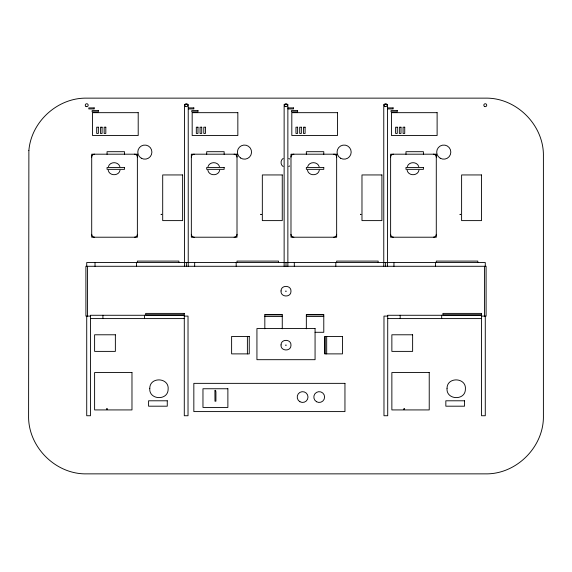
<?xml version="1.0" encoding="UTF-8"?>
<svg xmlns="http://www.w3.org/2000/svg" width="572" height="572" viewBox="0 0 572 572"><rect width="100%" height="100%" fill="white"/><g stroke="black" fill="none" stroke-linecap="round" stroke-linejoin="round"><path stroke-width="0.86" d="M120.049 170.199C118.904 176.212 109.338 176.212 108.194 170.199M418.969 170.199C417.825 176.212 408.258 176.212 407.114 170.199M219.691 170.199C218.54 176.226 208.98 176.226 207.836 170.199M319.326 170.199C318.182 176.226 308.623 176.226 307.471 170.199M108.373 166.659C109.938 161.375 118.304 161.375 119.877 166.659M407.285 166.659C408.858 161.375 417.224 161.375 418.79 166.659M208.008 166.659C209.581 161.361 217.946 161.361 219.512 166.659M307.65 166.659C309.216 161.361 317.582 161.361 319.155 166.659M289.611 165.923L288.867 166.559M283.133 158.415C280.351 160.217 280.351 164.757 283.133 166.559M264.829 314.85L282.261 314.85M306.342 314.85L323.781 314.85M90.462 316.101L85.914 316.101L85.893 266.28L486.086 266.28L486.107 316.101L481.538 316.101M184.284 316.101L188.024 316.101L188.024 415.737L184.284 415.737L184.284 315.272L90.462 315.272L90.462 415.737L86.722 415.737L86.722 316.101M387.716 316.101L383.976 316.101L383.976 415.737L387.716 415.737L387.716 315.272L481.538 315.272L481.538 415.737L485.278 415.737L485.278 316.101M264.829 316.516L282.261 316.516M306.342 316.516L323.781 316.516M90.462 318.59L184.284 318.59M387.716 318.59L481.538 318.59M315.065 332.289L323.781 332.289L323.781 314.643L306.342 314.643L306.342 328.8M288.867 158.415L289.611 159.052M485.278 266.28L485.278 262.541L86.722 262.541L86.722 266.28M484.448 266.28L484.448 316.101M477.806 262.541L477.806 261.089L436.286 261.089L436.286 262.541M441.684 315.272L441.684 318.59M435.456 262.541L435.456 266.28M423.416 154.311L423.416 151.694L405.984 151.694L405.984 154.311M400.171 315.272L400.171 318.59M393.944 262.541L393.944 266.28M387.509 266.28L387.509 104.369L383.769 104.369L383.769 266.28M385.635 262.541L385.635 266.28M378.163 262.541L378.163 261.089L336.651 261.089L336.651 262.541M335.821 262.541L335.821 266.28M326.683 336.443L326.683 353.882M325.025 336.443L325.025 353.882M323.781 154.311L323.781 151.694L306.342 151.694L306.342 154.311M294.301 262.541L294.301 266.28M287.866 266.28L287.866 104.369L284.134 104.369L284.134 266.28M286 262.541L286 266.28M282.261 328.8L282.261 314.643L264.829 314.643L264.829 328.8M278.528 262.541L278.528 261.089L237.008 261.089L237.008 262.541M247.39 336.443L247.39 353.882M236.179 262.541L236.179 266.28M224.138 154.311L224.138 151.694L206.707 151.694L206.707 154.311M215.923 391.598L215.923 401.208L214.972 401.208L214.922 391.598M194.666 262.541L194.666 266.28M188.231 266.28L188.231 104.369L184.491 104.369L184.491 266.28M186.365 262.541L186.365 266.28M178.886 262.541L178.886 261.089L137.373 261.089L137.373 262.541M144.43 315.272L144.43 318.59M136.544 262.541L136.544 266.28M124.503 154.311L124.503 151.694L107.064 151.694L107.064 154.311M102.917 315.272L102.917 318.59M95.023 262.541L95.023 266.28M87.552 266.28L87.552 316.101M393.529 237.216A2.903 2.903 0 0 1 390.619 234.313M436.286 234.313A2.903 2.903 0 0 1 433.383 237.216M433.383 154.19A2.903 2.903 0 0 1 436.286 157.093M390.619 157.093A2.903 2.903 0 0 1 393.529 154.19M293.886 237.216A2.903 2.903 0 0 1 290.984 234.313M336.651 234.313A2.903 2.903 0 0 1 333.741 237.216M333.741 154.19A2.903 2.903 0 0 1 336.651 157.093M290.984 157.093A2.903 2.903 0 0 1 293.886 154.19M194.251 237.216A2.903 2.903 0 0 1 191.341 234.313M237.008 234.313A2.903 2.903 0 0 1 234.105 237.216M234.105 154.19A2.903 2.903 0 0 1 237.008 157.093M191.341 157.093A2.903 2.903 0 0 1 194.251 154.19M94.609 237.216A2.903 2.903 0 0 1 91.706 234.313M137.373 234.313A2.903 2.903 0 0 1 134.463 237.216M134.463 154.19A2.903 2.903 0 0 1 137.373 157.093M91.706 157.093A2.903 2.903 0 0 1 94.609 154.19M149.785 388.302C148.634 400.093 168.125 400.993 168.132 389.203C169.291 377.413 149.792 376.512 149.785 388.302M281.024 290.948C280.402 297.34 290.969 297.826 290.976 291.434C291.598 285.042 281.031 284.549 281.024 290.948M281.024 344.916C280.402 351.308 290.969 351.801 290.976 345.402C291.598 339.01 281.031 338.524 281.024 344.916M447.039 388.302C445.888 400.093 465.386 400.993 465.393 389.203C466.545 377.413 447.047 376.512 447.039 388.302M106.571 409.059C107.722 410.739 107.622 407.343 106.571 409.059M161.118 214.364L161.783 214.407L161.125 214.336M214.929 390.79C216.066 392.485 215.937 389.074 214.929 390.79M260.76 214.364L261.418 214.428L260.76 214.336M285.793 291.177L286.207 291.219L285.8 291.148M285.793 345.145L286.207 345.173L285.793 345.13M360.396 214.364L361.061 214.428L360.403 214.314M403.825 409.059C404.983 410.739 404.847 407.343 403.825 409.059M460.038 214.364L460.696 214.428L460.038 214.336M28.879 150.565L28.6 415.737C27.885 446.803 55.663 474.581 86.722 473.859L485.278 473.859C516.337 474.581 544.115 446.803 543.4 415.737L543.4 156.263C544.115 125.196 516.337 97.419 485.278 98.141L86.722 98.141C57.729 97.576 31.167 121.657 28.879 150.565M94.194 107.894L88.796 107.894L88.796 108.93L94.194 108.93L94.194 107.894M193.837 107.894L188.438 107.894L188.438 108.93L193.837 108.93L193.837 107.894M293.472 107.894L288.073 107.894L288.073 108.93L293.472 108.93L293.472 107.894M393.114 107.894L387.716 107.894L387.716 108.93L393.114 108.93L393.114 107.894M98.348 110.596L92.121 110.596L92.121 111.84L98.348 111.84L98.348 110.596M197.983 110.596L191.756 110.596L191.756 111.84L197.983 111.84L197.983 110.596M297.626 110.596L291.398 110.596L291.398 111.84L297.626 111.84L297.626 110.596M397.261 110.596L391.033 110.596L391.033 111.84L397.261 111.84L397.261 110.596M138.202 112.67L92.535 112.67L92.535 135.507L138.202 135.507L138.202 112.67M237.845 112.67L192.171 112.67L192.171 135.507L237.845 135.507L237.845 112.67M337.48 112.67L291.813 112.67L291.813 135.507L337.48 135.507L337.48 112.67M437.115 112.67L391.448 112.67L391.448 135.507L437.115 135.507L437.115 112.67M98.348 127.198L96.689 127.198L96.689 133.426L98.348 133.426L98.348 127.198M102.081 127.198L100.422 127.198L100.422 133.426L102.081 133.426L102.081 127.198M105.82 127.198L104.161 127.198L104.161 133.426L105.82 133.426L105.82 127.198M197.983 127.198L196.325 127.198L196.325 133.426L197.983 133.426L197.983 127.198M201.723 127.198L200.064 127.198L200.064 133.426L201.723 133.426L201.723 127.198M205.455 127.198L203.796 127.198L203.796 133.426L205.455 133.426L205.455 127.198M297.626 127.198L295.967 127.198L295.967 133.426L297.626 133.426L297.626 127.198M301.358 127.198L299.699 127.198L299.699 133.426L301.358 133.426L301.358 127.198M305.098 127.198L303.439 127.198L303.439 133.426L305.098 133.426L305.098 127.198M397.261 127.198L395.602 127.198L395.602 133.426L397.261 133.426L397.261 127.198M401.001 127.198L399.342 127.198L399.342 133.426L401.001 133.426L401.001 127.198M404.733 127.198L403.074 127.198L403.074 133.426L404.733 133.426L404.733 127.198M137.373 154.19L91.706 154.19L91.706 237.216L137.373 237.216L137.373 154.19M237.008 154.19L191.341 154.19L191.341 237.216L237.008 237.216L237.008 154.19M336.651 154.19L290.984 154.19L290.984 237.216L336.651 237.216L336.651 154.19M436.286 154.19L390.619 154.19L390.619 237.216L436.286 237.216L436.286 154.19M124.503 167.474L107.064 167.474L107.064 169.341L124.503 169.341L124.503 167.474M224.138 167.474L206.707 167.474L206.707 169.341L224.138 169.341L224.138 167.474M323.781 167.474L306.342 167.474L306.342 169.341L323.781 169.341L323.781 167.474M423.416 167.474L405.984 167.474L405.984 169.341L423.416 169.341L423.416 167.474M182.625 174.946L162.698 174.946L162.698 220.613L182.625 220.613L182.625 174.946M282.261 174.946L262.333 174.946L262.333 220.613L282.261 220.613L282.261 174.946M381.903 174.946L361.976 174.946L361.976 220.613L381.903 220.613L381.903 174.946M481.538 174.946L461.611 174.946L461.611 220.613L481.538 220.613L481.538 174.946M184.284 313.399L145.674 313.399L145.674 314.85L184.284 314.85L184.284 313.399M481.538 313.399L442.928 313.399L442.928 314.85L481.538 314.85L481.538 313.399M315.065 328.557L256.935 328.557L256.935 359.688L315.065 359.688L315.065 328.557M115.365 334.784L94.609 334.784L94.609 351.387L115.365 351.387L115.365 334.784M412.627 334.784L391.863 334.784L391.863 351.387L412.627 351.387L412.627 334.784M249.256 336.443L231.617 336.443L231.617 353.882L249.256 353.882L249.256 336.443M342.464 336.443L324.817 336.443L324.817 353.882L342.464 353.882L342.464 336.443M131.975 372.558L94.609 372.558L94.609 409.924L131.975 409.924L131.975 372.558M429.229 372.558L391.863 372.558L391.863 409.924L429.229 409.924L429.229 372.558M344.952 383.354L193.837 383.354L193.837 411.59L344.952 411.59L344.952 383.354M227.878 388.753L202.967 388.753L202.967 407.436L227.878 407.436L227.878 388.753M167.267 400.793L148.584 400.793L148.584 406.192L167.267 406.192L167.267 400.793M464.521 400.793L445.838 400.793L445.838 406.192L464.521 406.192L464.521 400.793M316.516 401.73A5.398 5.398 0 0 0 324.61 397.054A5.398 5.398 0 0 0 316.516 392.385A5.398 5.398 0 0 0 316.516 401.73M299.907 401.73A5.398 5.398 0 0 0 308.001 397.054A5.398 5.398 0 0 0 299.907 392.385A5.398 5.398 0 0 0 299.907 401.73M440.233 158.222A7.057 7.057 0 0 0 450.822 152.109A7.057 7.057 0 0 0 440.233 145.996A7.057 7.057 0 0 0 440.233 158.222M340.59 158.222A7.057 7.057 0 0 0 351.179 152.109A7.057 7.057 0 0 0 340.59 145.996A7.057 7.057 0 0 0 340.59 158.222M240.526 157.958A7.057 7.057 0 0 0 251.523 152.617A7.057 7.057 0 0 0 241.398 145.76A7.057 7.057 0 0 0 240.526 157.958M141.32 158.222A7.057 7.057 0 0 0 151.902 152.109A7.057 7.057 0 0 0 141.32 145.996A7.057 7.057 0 0 0 141.32 158.222M484.548 106.456A1.451 1.451 0 0 0 486.729 105.198A1.451 1.451 0 0 0 484.548 103.94A1.451 1.451 0 0 0 484.548 106.456M384.827 106.399A1.451 1.451 0 0 0 387.087 105.298A1.451 1.451 0 0 0 385.006 103.889A1.451 1.451 0 0 0 384.827 106.399M285.185 106.399A1.451 1.451 0 0 0 287.451 105.298A1.451 1.451 0 0 0 285.364 103.889A1.451 1.451 0 0 0 285.185 106.399M185.55 106.399A1.451 1.451 0 0 0 187.809 105.298A1.451 1.451 0 0 0 185.728 103.889A1.451 1.451 0 0 0 185.55 106.399M85.993 106.456A1.451 1.451 0 0 0 88.174 105.198A1.451 1.451 0 0 0 85.993 103.94A1.451 1.451 0 0 0 85.993 106.456"/></g></svg>
